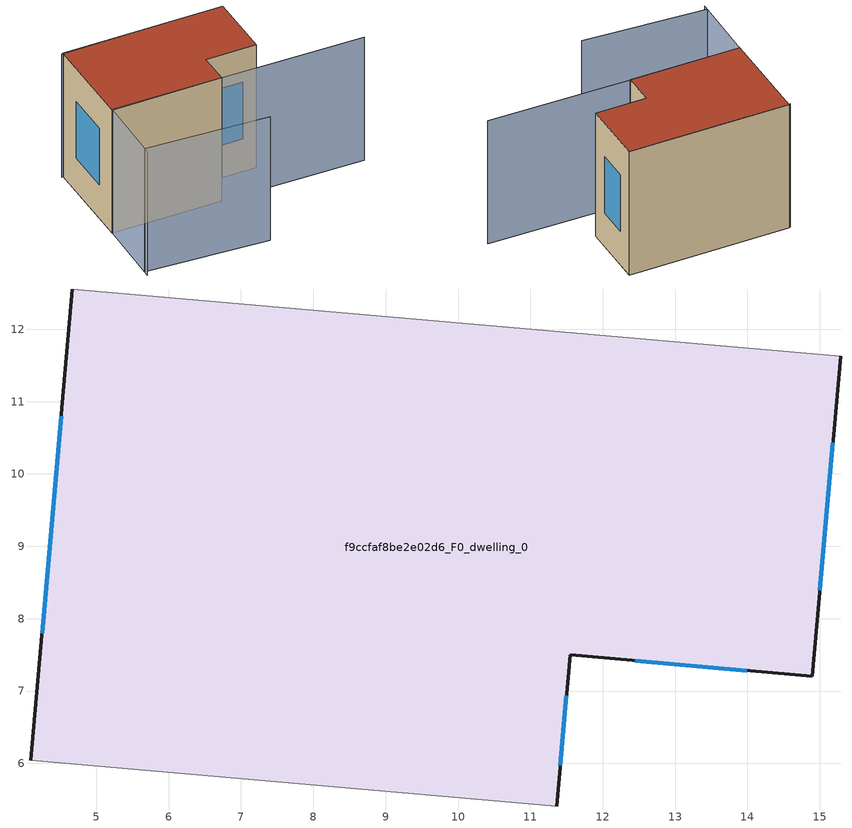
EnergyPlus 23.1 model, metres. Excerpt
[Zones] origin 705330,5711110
f9ccfaf8be2e02d6_F0_dwelling_0
 floor ground (EU_floor_Construction): 15.29,11.63 14.9,7.2 11.55,7.5 11.36,5.41 4.1,6.04 4.67,12.56 z0
 wall outside (EU_wall_Construction): 11.36,5.41 11.55,7.5 14.9,7.2 15.29,11.63 / 4.67,12.56 4.1,6.04 z0:9
 wall adiabatic (EU_wall_Construction): 4.1,6.04 11.36,5.41 / 15.29,11.63 4.67,12.56 z0:9
 window (EU_Window_Construction): 12.45,7.42 13.99,7.28 / 11.41,5.97 11.5,6.94 / 4.51,10.8 4.25,7.8 / 15,8.4 15.18,10.43 z2.43:6.57
 roof outside (EU_roof_Construction): 14.9,7.2 15.29,11.63 4.67,12.56 4.1,6.04 11.36,5.41 11.55,7.5 z9
shading: 3.66,1.67 11.7,0.51 / 3.61,1.33 4.1,6.15 / 4.1,6.15 20.75,4.46 / 15.29,11.63 4.54,12.48 z0:9
[Building]
EU S2 Campaign: North Axis=0; Terrain=City; Solar Distribution=FullExterior
[Site:Location]
London: Latitude=51.5; Longitude=-0.5; Time Zone=0; Elevation=25
[SizingPeriod:WeatherFileDays]
AnnualSizingPeriod: Begin Month=1; Begin Day of Month=1; End Month=12; End Day of Month=31; Day of Week for Start Day=Monday; Use Weather File Daylight Saving Period=No; Use Weather File Rain and Snow Indicators=No
[MATERIAL]
EU_InternalMass_Material: Roughness=MediumRough; Thickness=0.1; Conductivity=1; Density=1800; Specific Heat=900; Thermal Absorptance=0.9; Solar Absorptance=0.7; Visible Absorptance=0.7
[MATERIAL:NOMASS] Roughness=MediumRough; Thermal Absorptance=0.9; Solar Absorptance=0.7; Visible Absorptance=0.7
Name | Thermal Resistance
EU_wall_NoMass | 0.555556
EU_roof_NoMass | 0.510204
EU_floor_NoMass | 1.68919
[WINDOWMATERIAL:SIMPLEGLAZINGSYSTEM]
EU_Window_SimpleGlazing: UFactor=3.96; Solar Heat Gain Coefficient=0.85; Visible Transmittance=0.85
[CONSTRUCTION]
EU_wall_Construction: EU_wall_NoMass
EU_roof_Construction: EU_roof_NoMass
EU_floor_Construction: EU_floor_NoMass
EU_InternalMass_Construction: EU_InternalMass_Material
EU_Window_Construction: EU_Window_SimpleGlazing
[ZONE]
f9ccfaf8be2e02d6_F0_dwelling_0: Type=1; Multiplier=1; Ceiling Height=autocalculate; Volume=563.669; Floor Area=autocalculate; Part of Total Floor Area=Yes
[INTERNALMASS]
f9ccfaf8be2e02d6_F0_dwelling_0_EU_InternalMass: Construction=EU_InternalMass_Construction; Zone or ZoneList=f9ccfaf8be2e02d6_F0_dwelling_0; Surface Area=62.6294
[OTHEREQUIPMENT]
EU_Step8_InternalGain_f9ccfaf8be2e02d6_F0_dwelling_0_f000: Fuel Type=Electricity; Zone or ZoneList or Space or SpaceList=f9ccfaf8be2e02d6_F0_dwelling_0; Schedule=EU_Step8_GainSchedule_f9ccfaf8be2e02d6_F0_dwelling_0_f000; Design Level Calculation Method=Watts/Area; Power per Zone Floor Area=1; Fraction Latent=0; Fraction Radiant=0; Fraction Lost=0; Carbon Dioxide Generation Rate=0; EndUse Subcategory=EU_Step8_InternalGains
[ZONEVENTILATION:DESIGNFLOWRATE]
EU_ConstantAir_f9ccfaf8be2e02d6_F0_dwelling_0: Zone or ZoneList or Space or SpaceList=f9ccfaf8be2e02d6_F0_dwelling_0; Schedule=EU_AlwaysOn; Design Flow Rate Calculation Method=AirChanges/Hour; Air Changes per Hour=0.48; Ventilation Type=Natural; Fan Pressure Rise=0; Fan Total Efficiency=1; Constant Term Coefficient=1; Temperature Term Coefficient=0; Velocity Term Coefficient=0; Velocity Squared Term Coefficient=0; Minimum Indoor Temperature=-100; Maximum Indoor Temperature=100; Delta Temperature=-100; Minimum Outdoor Temperature=-100; Maximum Outdoor Temperature=100; Maximum Wind Speed=40
[HVACTEMPLATE:THERMOSTAT]
EU_HeatOnly_f9ccfaf8be2e02d6_F0_dwelling_0: Constant Heating Setpoint=20; Constant Cooling Setpoint=50
[HVACTEMPLATE:ZONE:IDEALLOADSAIRSYSTEM]
f9ccfaf8be2e02d6_F0_dwelling_0: Template Thermostat=EU_HeatOnly_f9ccfaf8be2e02d6_F0_dwelling_0; System Availability Schedule=EU_AlwaysOn; Maximum Heating Supply Air Temperature=50; Minimum Cooling Supply Air Temperature=13; Maximum Heating Supply Air Humidity Ratio=0.0156; Minimum Cooling Supply Air Humidity Ratio=0.0077; Heating Limit=NoLimit; Cooling Limit=NoLimit; Heating Availability Schedule=EU_AlwaysOn; Cooling Availability Schedule=EU_CoolingOff; Dehumidification Control Type=ConstantSensibleHeatRatio; Cooling Sensible Heat Ratio=0.7; Dehumidification Setpoint=60; Humidification Control Type=None; Humidification Setpoint=30; Outdoor Air Method=None; Outdoor Air Flow Rate per Person=0.00944; Outdoor Air Flow Rate per Zone Floor Area=0; Outdoor Air Flow Rate per Zone=0; Demand Controlled Ventilation Type=None; Outdoor Air Economizer Type=NoEconomizer; Heat Recovery Type=None; Sensible Heat Recovery Effectiveness=0.7; Latent Heat Recovery Effectiveness=0.65
[SIZING:ZONE]
f9ccfaf8be2e02d6_F0_dwelling_0: Zone Cooling Design Supply Air Temperature Input Method=SupplyAirTemperature; Zone Cooling Design Supply Air Temperature=13; Zone Heating Design Supply Air Temperature Input Method=SupplyAirTemperature; Zone Heating Design Supply Air Temperature=50; Zone Cooling Design Supply Air Humidity Ratio=0.008; Zone Heating Design Supply Air Humidity Ratio=0.008; Cooling Design Air Flow Method=DesignDay; Cooling Design Air Flow Rate=0; Cooling Minimum Air Flow per Zone Floor Area=0.000762; Cooling Minimum Air Flow=0; Cooling Minimum Air Flow Fraction=0.2; Heating Design Air Flow Method=DesignDay; Heating Design Air Flow Rate=0; Heating Maximum Air Flow per Zone Floor Area=0.002032; Heating Maximum Air Flow=0.141576; Heating Maximum Air Flow Fraction=0.3; Account for Dedicated Outdoor Air System=No; Dedicated Outdoor Air System Control Strategy=NeutralSupplyAir; Dedicated Outdoor Air Low Setpoint Temperature for Design=autosize; Dedicated Outdoor Air High Setpoint Temperature for Design=autosize; Zone Load Sizing Method=Sensible Load Only No Latent Load; Zone Latent Cooling Design Supply Air Humidity Ratio Input Method=HumidityRatioDifference; Zone Cooling Design Supply Air Humidity Ratio Difference=0.005; Zone Latent Heating Design Supply Air Humidity Ratio Input Method=HumidityRatioDifference; Zone Humidification Design Supply Air Humidity Ratio Difference=0.005
[SCHEDULE:CONSTANT]
Name | Hourly Value
EU_AlwaysOn | 1
EU_CoolingOff | 0
[SCHEDULE:FILE]
EU_Step8_GainSchedule_f9ccfaf8be2e02d6_F0_dwelling_0_f000: File=../../schedules/f9ccfaf8be2e02d6/f9ccfaf8be2e02d6_F0_dwelling_0_f000_gain.csv; Column Number=1; Rows to Skip at Top=0; Number of Hours of Data=8760; Column Separator=Comma; Interpolate to Timestep=No; Minutes per Item=60; Adjust Schedule for Daylight Savings=Yes
